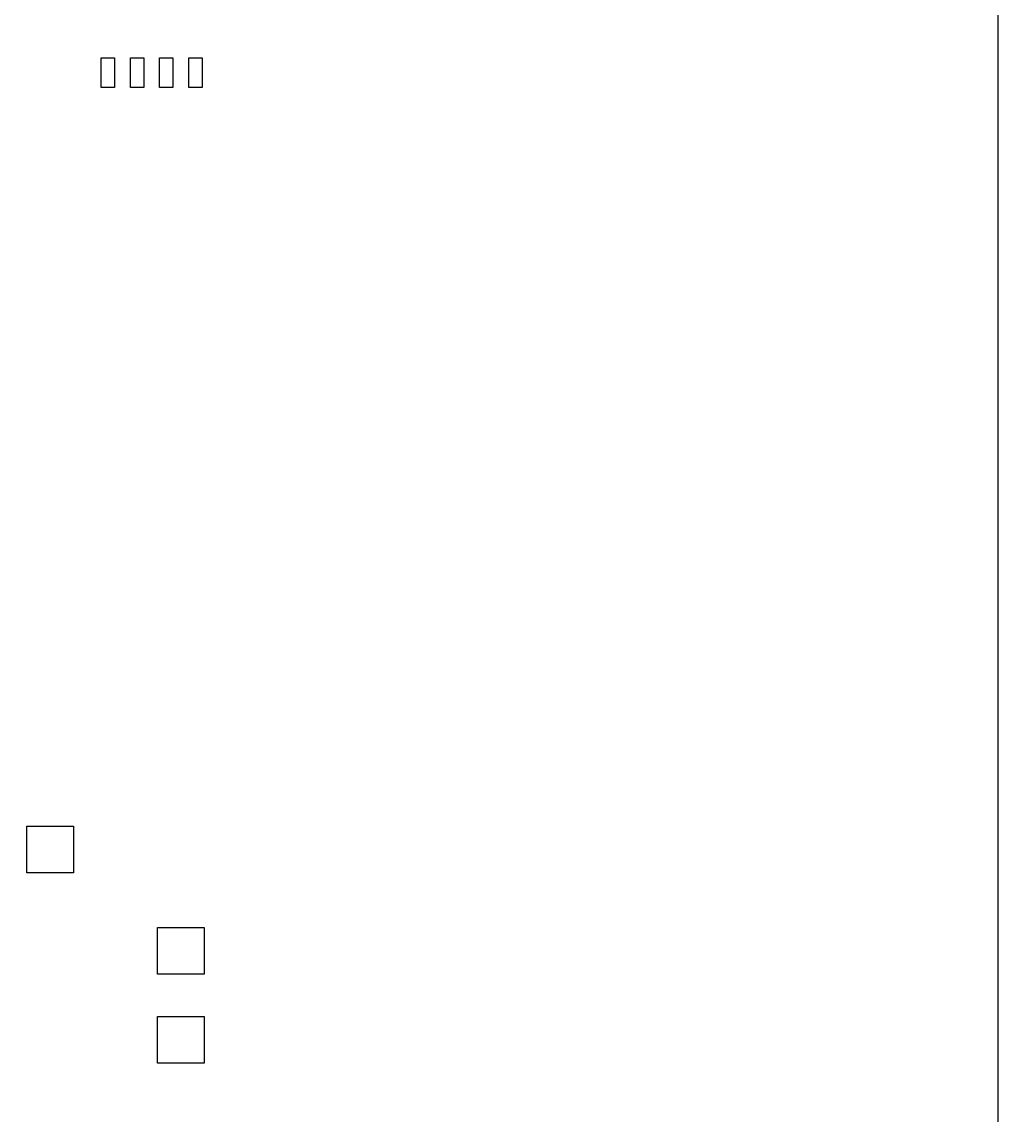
# Model space of a CAD drawing. Header units: millimetres. Extents: x -69.5 to 0, y -72.2 to 0.
# Drawn here: x -16.72 to 0, y -55.05 to -36.33 of the extents above; entities that cross this region are included whole.
import ezdxf

# ---------------------------------------------------------------- set-up
doc = ezdxf.new("R2010")
doc.units = ezdxf.units.MM
doc.layers.get('0').update_dxf_attribs({"linetype": 'CONTINUOUS'})

msp = doc.modelspace()

# ---------------------------------------------------------------- linework, layer by layer
for points in [[(0, -72.2), (0, 0), (-69.5, 0), (-69.5, -72.2)], [(-15.136, -36.945), (-15.136, -37.453), (-15.364, -37.453), (-15.364, -36.945)], [(-14.636, -36.945), (-14.636, -37.453), (-14.864, -37.453), (-14.864, -36.945)], [(-14.136, -36.945), (-14.136, -37.453), (-14.364, -37.453), (-14.364, -36.945)], [(-13.636, -36.945), (-13.636, -37.453), (-13.864, -37.453), (-13.864, -36.945)], [(-16.638, -50.9), (-16.638, -50.1), (-15.838, -50.1), (-15.838, -50.9)], [(-13.6, -52.638), (-14.4, -52.638), (-14.4, -51.838), (-13.6, -51.838)], [(-13.6, -54.162), (-14.4, -54.162), (-14.4, -53.362), (-13.6, -53.362)]]:
    msp.add_lwpolyline(points, close=True)

doc.saveas('drawing.dxf')
